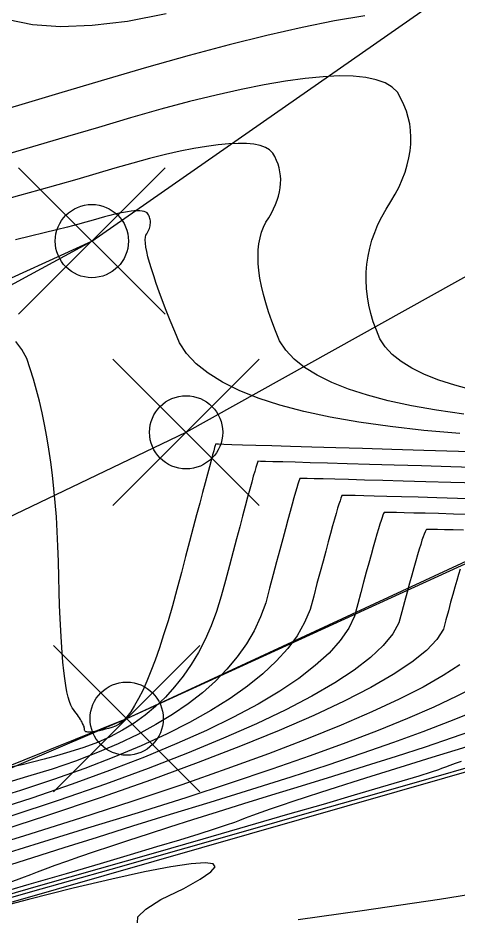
# Model space of a CAD drawing. Extents: x 83 to 1412852, y -76 to 4931706.
# Drawn here: x 1412690.15 to 1412694.97, y 4931549.88 to 4931559.73 of the extents above; entities that cross this region are included whole.
import ezdxf

# ---------------------------------------------------------------- set-up
doc = ezdxf.new("R2010")
doc.units = 0
doc.header["$MEASUREMENT"] = 0
doc.header["$PDMODE"] = 35
doc.header["$PDSIZE"] = 0.8
doc.layers.get('0').update_dxf_attribs({"color": 1, "linetype": 'CONTINUOUS'})
doc.layers.add('Ground topo-Rev01', color=1, linetype='CONTINUOUS')
doc.layers.add('New scratch layer', color=1, linetype='CONTINUOUS')

msp = doc.modelspace()

# ---------------------------------------------------------------- linework, layer by layer
for points in [[(1412625.83, 4931580.38), (1412628.75, 4931581.8), (1412632.64, 4931582.21), (1412634.8, 4931580.2), (1412637.58, 4931576.34), (1412641.3, 4931568.83), (1412646.46, 4931561.43), (1412653.58, 4931556.32), (1412661.21, 4931552.91), (1412664.41, 4931553.01), (1412671.43, 4931552.25), (1412680.76, 4931551.75), (1412690.96, 4931557.29), (1412699.75, 4931563.42), (1412708.32, 4931567.05)], [(1412646.87, 4931551.86), (1412664.06, 4931547.3), (1412680.47, 4931547.31), (1412698.54, 4931552.49), (1412706.91, 4931556.07), (1412714.69, 4931563.43)], [(1412711.73, 4931562.82), (1412700.57, 4931556.35), (1412691.34, 4931552.07), (1412681.93, 4931548.05), (1412672.34, 4931547.94), (1412661.77, 4931549.26), (1412658.05, 4931550.37), (1412653.65, 4931552.02), (1412647.75, 4931555.08)], [(1412693.9423, 4931559.752), (1412693.6135, 4931559.6956), (1412693.257, 4931559.6241), (1412692.8731, 4931559.5375), (1412692.4616, 4931559.4358), (1412692.0226, 4931559.319), (1412691.5561, 4931559.1871), (1412691.0621, 4931559.0401), (1412690.5958, 4931558.9016), (1412690.1575, 4931558.7716), (1412689.747, 4931558.6501)], [(1412691.7724, 4931559.7725), (1412691.3483, 4931559.6913), (1412690.9634, 4931559.6444), (1412690.6177, 4931559.6316), (1412690.3113, 4931559.653), (1412690.0441, 4931559.7087)], [(1412695.1228, 4931555.6622), (1412694.9272, 4931555.714), (1412694.7512, 4931555.771), (1412694.5948, 4931555.8332), (1412694.458, 4931555.9006), (1412694.3409, 4931555.9731), (1412694.2434, 4931556.0508), (1412694.1656, 4931556.1337), (1412694.1074, 4931556.2218), (1412694.0689, 4931556.315), (1412694.036, 4931556.4076), (1412694.0089, 4931556.4996), (1412693.9874, 4931556.5909), (1412693.9717, 4931556.6816), (1412693.9617, 4931556.7717), (1412693.9574, 4931556.8611), (1412693.9588, 4931556.9499), (1412693.9659, 4931557.0381), (1412693.9787, 4931557.1256), (1412693.9972, 4931557.2125), (1412694.0214, 4931557.2988), (1412694.0514, 4931557.3845), (1412694.087, 4931557.4695), (1412694.1283, 4931557.5539), (1412694.1754, 4931557.6377), (1412694.2282, 4931557.7208), (1412694.2752, 4931557.8029), (1412694.3167, 4931557.8841), (1412694.3524, 4931557.9642), (1412694.3824, 4931558.0434), (1412694.4068, 4931558.1215), (1412694.4255, 4931558.1987), (1412694.4385, 4931558.2749), (1412694.4459, 4931558.3501), (1412694.4475, 4931558.4243), (1412694.4435, 4931558.4975), (1412694.4338, 4931558.5697), (1412694.4185, 4931558.6409), (1412694.3974, 4931558.7112), (1412694.3707, 4931558.7804), (1412694.3383, 4931558.8486), (1412694.3002, 4931558.9159), (1412694.2426, 4931558.9724), (1412694.1654, 4931559.0182), (1412694.0687, 4931559.0533), (1412693.9525, 4931559.0776), (1412693.8166, 4931559.0912), (1412693.6613, 4931559.0941), (1412693.4864, 4931559.0863), (1412693.2919, 4931559.0677), (1412693.0779, 4931559.0384), (1412692.8443, 4931558.9983), (1412692.5912, 4931558.9476), (1412692.3186, 4931558.8861), (1412692.0264, 4931558.8139), (1412691.7146, 4931558.7309), (1412691.3833, 4931558.6372), (1412691.0325, 4931558.5328), (1412690.6955, 4931558.4331), (1412690.3723, 4931558.3381), (1412690.063, 4931558.2479)], [(1412695.0239, 4931555.4), (1412694.7261, 4931555.4425), (1412694.4514, 4931555.491), (1412694.1996, 4931555.5456), (1412693.9708, 4931555.6062), (1412693.7649, 4931555.6729), (1412693.582, 4931555.7456), (1412693.4221, 4931555.8244), (1412693.2851, 4931555.9092), (1412693.1711, 4931556.0001), (1412693.0801, 4931556.097), (1412693.0121, 4931556.2), (1412692.967, 4931556.3091), (1412692.9267, 4931556.4143), (1412692.8911, 4931556.5159), (1412692.8603, 4931556.6137), (1412692.8343, 4931556.7078), (1412692.8131, 4931556.7981), (1412692.7966, 4931556.8847), (1412692.7849, 4931556.9676), (1412692.778, 4931557.0467), (1412692.7758, 4931557.122), (1412692.7784, 4931557.1937), (1412692.7858, 4931557.2616), (1412692.7979, 4931557.3257), (1412692.8149, 4931557.3861), (1412692.8365, 4931557.4428), (1412692.863, 4931557.4958), (1412692.8942, 4931557.545), (1412692.9221, 4931557.5936), (1412692.9466, 4931557.6416), (1412692.9677, 4931557.689), (1412692.9855, 4931557.7359), (1412692.9999, 4931557.7821), (1412693.011, 4931557.8278), (1412693.0187, 4931557.8729), (1412693.0231, 4931557.9174), (1412693.0241, 4931557.9613), (1412693.0217, 4931558.0046), (1412693.0159, 4931558.0474), (1412693.0068, 4931558.0895), (1412692.9944, 4931558.1311), (1412692.9786, 4931558.1721), (1412692.9594, 4931558.2125), (1412692.9369, 4931558.2523), (1412692.9028, 4931558.2857), (1412692.8571, 4931558.3128), (1412692.7999, 4931558.3336), (1412692.731, 4931558.348), (1412692.6507, 4931558.356), (1412692.5587, 4931558.3577), (1412692.4552, 4931558.3531), (1412692.3401, 4931558.3421), (1412692.2134, 4931558.3247), (1412692.0752, 4931558.3011), (1412691.9254, 4931558.271), (1412691.7641, 4931558.2346), (1412691.5911, 4931558.1919), (1412691.4066, 4931558.1428), (1412691.2105, 4931558.0873), (1412691.0029, 4931558.0255), (1412690.7951, 4931557.9647), (1412690.5871, 4931557.9047), (1412690.379, 4931557.8457), (1412690.1708, 4931557.7876), (1412689.9623, 4931557.7304)], [(1412694.9807, 4931555.1858), (1412694.5872, 4931555.2206), (1412694.2201, 4931555.2623), (1412693.8792, 4931555.311), (1412693.5646, 4931555.3665), (1412693.2763, 4931555.429), (1412693.0144, 4931555.4984), (1412692.7787, 4931555.5748), (1412692.5693, 4931555.658), (1412692.3862, 4931555.7482), (1412692.2294, 4931555.8454), (1412692.0989, 4931555.9494), (1412691.9946, 4931556.0604), (1412691.9167, 4931556.1783), (1412691.8651, 4931556.3031), (1412691.8173, 4931556.4211), (1412691.7733, 4931556.5322), (1412691.7332, 4931556.6365), (1412691.6969, 4931556.734), (1412691.6644, 4931556.8246), (1412691.6358, 4931556.9083), (1412691.611, 4931556.9852), (1412691.5901, 4931557.0552), (1412691.5729, 4931557.1184), (1412691.5596, 4931557.1748), (1412691.5501, 4931557.2243), (1412691.5445, 4931557.267), (1412691.5427, 4931557.3028), (1412691.5447, 4931557.3317), (1412691.5506, 4931557.3539), (1412691.5603, 4931557.3691), (1412691.5689, 4931557.3842), (1412691.5765, 4931557.3991), (1412691.5831, 4931557.4138), (1412691.5886, 4931557.4284), (1412691.5931, 4931557.4427), (1412691.5965, 4931557.4569), (1412691.5989, 4931557.4709), (1412691.6003, 4931557.4847), (1412691.6006, 4931557.4983), (1412691.5998, 4931557.5118), (1412691.5981, 4931557.525), (1412691.5952, 4931557.5381), (1412691.5914, 4931557.551), (1412691.5865, 4931557.5637), (1412691.5805, 4931557.5763), (1412691.5735, 4931557.5886), (1412691.5629, 4931557.599), (1412691.5488, 4931557.6074), (1412691.531, 4931557.6139), (1412691.5096, 4931557.6183), (1412691.4847, 4931557.6208), (1412691.4562, 4931557.6214), (1412691.424, 4931557.6199), (1412691.3883, 4931557.6165), (1412691.349, 4931557.6111), (1412691.3061, 4931557.6038), (1412691.2596, 4931557.5945), (1412691.2095, 4931557.5832), (1412691.1559, 4931557.5699), (1412691.0986, 4931557.5547), (1412691.0378, 4931557.5374), (1412690.9733, 4931557.5183), (1412690.8947, 4931557.4962), (1412690.802, 4931557.4713), (1412690.695, 4931557.4435), (1412690.574, 4931557.4129), (1412690.4388, 4931557.3793), (1412690.2894, 4931557.3429), (1412690.1258, 4931557.3037)], [(1412695.3744, 4931554.9798), (1412694.9666, 4931554.9918), (1412694.588, 4931555.003), (1412694.2384, 4931555.0134), (1412693.9179, 4931555.0228), (1412693.6265, 4931555.0314), (1412693.3641, 4931555.0391), (1412693.1309, 4931555.0459), (1412692.9268, 4931555.0519), (1412692.7517, 4931555.057), (1412692.6058, 4931555.0612), (1412692.4889, 4931555.0646), (1412692.4011, 4931555.0671), (1412692.3424, 4931555.0687), (1412692.3128, 4931555.0694), (1412692.3123, 4931555.0693), (1412692.3087, 4931555.0575), (1412692.3021, 4931555.034), (1412692.2924, 4931554.9989), (1412692.2797, 4931554.9521), (1412692.2639, 4931554.8937), (1412692.2451, 4931554.8236), (1412692.2233, 4931554.7418), (1412692.1983, 4931554.6483), (1412692.1704, 4931554.5432), (1412692.1394, 4931554.4265), (1412692.1053, 4931554.2981), (1412692.0682, 4931554.158), (1412692.028, 4931554.0062), (1412691.9848, 4931553.8428), (1412691.9385, 4931553.6677), (1412691.8892, 4931553.481), (1412691.8405, 4931553.3052), (1412691.7923, 4931553.1402), (1412691.7447, 4931552.9862), (1412691.6977, 4931552.8431), (1412691.6513, 4931552.7108), (1412691.6055, 4931552.5895), (1412691.5602, 4931552.4791), (1412691.5155, 4931552.3795), (1412691.4714, 4931552.2909), (1412691.4278, 4931552.2132), (1412691.3849, 4931552.1464), (1412691.3425, 4931552.0904), (1412691.3007, 4931552.0454), (1412691.2595, 4931552.0113), (1412691.2188, 4931551.9881), (1412691.1788, 4931551.9757), (1412691.1412, 4931551.9647), (1412691.1062, 4931551.955), (1412691.0736, 4931551.9465), (1412691.0436, 4931551.9393), (1412691.0161, 4931551.9335), (1412690.9912, 4931551.9289), (1412690.9687, 4931551.9256), (1412690.9488, 4931551.9235), (1412690.9313, 4931551.9228), (1412690.9164, 4931551.9234), (1412690.904, 4931551.9252), (1412690.8941, 4931551.9283), (1412690.8868, 4931551.9328), (1412690.8819, 4931551.9385), (1412690.8796, 4931551.9455), (1412690.8798, 4931551.9538), (1412690.879, 4931551.9628), (1412690.8771, 4931551.9726), (1412690.8742, 4931551.9831), (1412690.8703, 4931551.9945), (1412690.8654, 4931552.0065), (1412690.8595, 4931552.0194), (1412690.8526, 4931552.0329), (1412690.8446, 4931552.0473), (1412690.8356, 4931552.0624), (1412690.8256, 4931552.0782), (1412690.8146, 4931552.0948), (1412690.8025, 4931552.1122), (1412690.7895, 4931552.1303), (1412690.7754, 4931552.1492), (1412690.7603, 4931552.1689), (1412690.7442, 4931552.1893), (1412690.7289, 4931552.219), (1412690.7144, 4931552.2581), (1412690.7006, 4931552.3066), (1412690.6877, 4931552.3644), (1412690.6756, 4931552.4316), (1412690.6643, 4931552.5081), (1412690.6538, 4931552.594), (1412690.644, 4931552.6893), (1412690.6351, 4931552.7939), (1412690.627, 4931552.9079), (1412690.6197, 4931553.0312), (1412690.6131, 4931553.1639), (1412690.6074, 4931553.3059), (1412690.6025, 4931553.4573), (1412690.5983, 4931553.6181), (1412690.595, 4931553.7882), (1412690.5895, 4931553.9546), (1412690.5819, 4931554.1172), (1412690.572, 4931554.2762), (1412690.5601, 4931554.4315), (1412690.5459, 4931554.583), (1412690.5296, 4931554.7309), (1412690.5112, 4931554.875), (1412690.4905, 4931555.0154), (1412690.4678, 4931555.1521), (1412690.4428, 4931555.2851), (1412690.4157, 4931555.4143), (1412690.3864, 4931555.5399), (1412690.355, 4931555.6617), (1412690.3214, 4931555.7798), (1412690.2857, 4931555.8943), (1412690.2478, 4931556.005), (1412690.1951, 4931556.1049), (1412690.1278, 4931556.1941)], [(1412695.2354, 4931554.8125), (1412694.8848, 4931554.8229), (1412694.5611, 4931554.8324), (1412694.2643, 4931554.8411), (1412693.9944, 4931554.8489), (1412693.7513, 4931554.856), (1412693.5351, 4931554.8622), (1412693.3457, 4931554.8676), (1412693.1832, 4931554.8722), (1412693.0476, 4931554.876), (1412692.9389, 4931554.8789), (1412692.857, 4931554.8811), (1412692.8021, 4931554.8824), (1412692.7739, 4931554.8829), (1412692.7727, 4931554.8825), (1412692.7686, 4931554.8714), (1412692.7618, 4931554.8495), (1412692.7522, 4931554.8168), (1412692.7399, 4931554.7732), (1412692.7247, 4931554.7189), (1412692.7068, 4931554.6538), (1412692.6861, 4931554.5779), (1412692.6626, 4931554.4912), (1412692.6363, 4931554.3936), (1412692.6073, 4931554.2853), (1412692.5755, 4931554.1662), (1412692.5409, 4931554.0363), (1412692.5035, 4931553.8956), (1412692.4633, 4931553.7441), (1412692.4204, 4931553.5818), (1412692.3747, 4931553.4087), (1412692.3222, 4931553.2434), (1412692.2628, 4931553.086), (1412692.1967, 4931552.9364), (1412692.1238, 4931552.7947), (1412692.0441, 4931552.6609), (1412691.9575, 4931552.5348), (1412691.8642, 4931552.4167), (1412691.7641, 4931552.3064), (1412691.6571, 4931552.2039), (1412691.5434, 4931552.1093), (1412691.4228, 4931552.0225), (1412691.2955, 4931551.9436), (1412691.1613, 4931551.8725), (1412691.0204, 4931551.8093), (1412690.8726, 4931551.7539), (1412690.718, 4931551.7064), (1412690.5732, 4931551.6639), (1412690.438, 4931551.6263), (1412690.3126, 4931551.5937), (1412690.1968, 4931551.566), (1412690.0908, 4931551.5433)], [(1412695.1817, 4931554.6427), (1412694.8839, 4931554.6514), (1412694.6108, 4931554.6593), (1412694.3623, 4931554.6665), (1412694.1384, 4931554.6729), (1412693.9392, 4931554.6785), (1412693.7647, 4931554.6833), (1412693.6148, 4931554.6874), (1412693.4895, 4931554.6907), (1412693.3889, 4931554.6933), (1412693.313, 4931554.695), (1412693.2617, 4931554.6961), (1412693.2351, 4931554.6963), (1412693.2331, 4931554.6958), (1412693.2286, 4931554.6853), (1412693.2216, 4931554.6649), (1412693.212, 4931554.6346), (1412693.2, 4931554.5944), (1412693.1855, 4931554.5442), (1412693.1685, 4931554.484), (1412693.1489, 4931554.414), (1412693.1269, 4931554.334), (1412693.1023, 4931554.244), (1412693.0752, 4931554.1442), (1412693.0456, 4931554.0344), (1412693.0136, 4931553.9146), (1412692.979, 4931553.7849), (1412692.9419, 4931553.6453), (1412692.9023, 4931553.4958), (1412692.8601, 4931553.3363), (1412692.8038, 4931553.1816), (1412692.7334, 4931553.0318), (1412692.6487, 4931552.8867), (1412692.5498, 4931552.7464), (1412692.4368, 4931552.6109), (1412692.3096, 4931552.4802), (1412692.1682, 4931552.3543), (1412692.0126, 4931552.2332), (1412691.8428, 4931552.1169), (1412691.6589, 4931552.0054), (1412691.4608, 4931551.8987), (1412691.2484, 4931551.7968), (1412691.0219, 4931551.6997), (1412690.7813, 4931551.6073), (1412690.5264, 4931551.5198), (1412690.2573, 4931551.4371), (1412690.0052, 4931551.363)], [(1412695.2067, 4931554.4704), (1412694.9572, 4931554.4776), (1412694.7302, 4931554.484), (1412694.5256, 4931554.4897), (1412694.3434, 4931554.4947), (1412694.1836, 4931554.499), (1412694.0463, 4931554.5026), (1412693.9314, 4931554.5055), (1412693.839, 4931554.5076), (1412693.7689, 4931554.509), (1412693.7214, 4931554.5097), (1412693.6962, 4931554.5097), (1412693.6935, 4931554.509), (1412693.6885, 4931554.4993), (1412693.6813, 4931554.4804), (1412693.6719, 4931554.4525), (1412693.6602, 4931554.4155), (1412693.6463, 4931554.3694), (1412693.6301, 4931554.3143), (1412693.6117, 4931554.2501), (1412693.5911, 4931554.1768), (1412693.5682, 4931554.0944), (1412693.5431, 4931554.003), (1412693.5158, 4931553.9025), (1412693.4862, 4931553.7929), (1412693.4544, 4931553.6743), (1412693.4204, 4931553.5466), (1412693.3841, 4931553.4098), (1412693.3456, 4931553.264), (1412693.2855, 4931553.1199), (1412693.2039, 4931552.9775), (1412693.1007, 4931552.8369), (1412692.9759, 4931552.6981), (1412692.8296, 4931552.5609), (1412692.6617, 4931552.4256), (1412692.4722, 4931552.2919), (1412692.2612, 4931552.16), (1412692.0286, 4931552.0299), (1412691.7744, 4931551.9015), (1412691.4987, 4931551.7749), (1412691.2014, 4931551.6499), (1412690.8826, 4931551.5268), (1412690.5421, 4931551.4054), (1412690.1802, 4931551.2857), (1412689.7966, 4931551.1678)], [(1412695.0981, 4931554.3016), (1412694.9127, 4931554.3066), (1412694.7475, 4931554.311), (1412694.6026, 4931554.3147), (1412694.4778, 4931554.3178), (1412694.3733, 4931554.3202), (1412694.289, 4931554.3219), (1412694.2249, 4931554.323), (1412694.181, 4931554.3234), (1412694.1573, 4931554.3232), (1412694.1539, 4931554.3223), (1412694.1484, 4931554.3132), (1412694.141, 4931554.2959), (1412694.1317, 4931554.2703), (1412694.1203, 4931554.2366), (1412694.107, 4931554.1947), (1412694.0918, 4931554.1445), (1412694.0745, 4931554.0861), (1412694.0554, 4931554.0196), (1412694.0342, 4931553.9448), (1412694.0111, 4931553.8618), (1412693.986, 4931553.7707), (1412693.9589, 4931553.6713), (1412693.9299, 4931553.5637), (1412693.8989, 4931553.4479), (1412693.866, 4931553.3239), (1412693.8311, 4931553.1917), (1412693.7672, 4931553.0581), (1412693.6744, 4931552.9233), (1412693.5526, 4931552.7872), (1412693.4019, 4931552.6497), (1412693.2223, 4931552.511), (1412693.0137, 4931552.3709), (1412692.7762, 4931552.2295), (1412692.5097, 4931552.0869), (1412692.2143, 4931551.9429), (1412691.8899, 4931551.7976), (1412691.5366, 4931551.651), (1412691.1544, 4931551.5031), (1412690.7432, 4931551.3539), (1412690.303, 4931551.2034), (1412689.834, 4931551.0516)], [(1412695.0215, 4931554.1304), (1412694.9094, 4931554.133), (1412694.8152, 4931554.1349), (1412694.739, 4931554.1363), (1412694.6808, 4931554.137), (1412694.6407, 4931554.1371), (1412694.6185, 4931554.1366), (1412694.6143, 4931554.1355), (1412694.6084, 4931554.1271), (1412694.6008, 4931554.1113), (1412694.5915, 4931554.0882), (1412694.5805, 4931554.0577), (1412694.5678, 4931554.0199), (1412694.5534, 4931553.9747), (1412694.5374, 4931553.9222), (1412694.5196, 4931553.8624), (1412694.5001, 4931553.7952), (1412694.479, 4931553.7207), (1412694.4562, 4931553.6388), (1412694.4316, 4931553.5496), (1412694.4054, 4931553.453), (1412694.3775, 4931553.3491), (1412694.3478, 4931553.2379), (1412694.3165, 4931553.1193), (1412694.2489, 4931552.9964), (1412694.1449, 4931552.8691), (1412694.0046, 4931552.7374), (1412693.828, 4931552.6014), (1412693.6151, 4931552.461), (1412693.3658, 4931552.3163), (1412693.0802, 4931552.1672), (1412692.7583, 4931552.0137), (1412692.4, 4931551.8559), (1412692.0055, 4931551.6937), (1412691.5746, 4931551.5272), (1412691.1073, 4931551.3563), (1412690.6038, 4931551.181), (1412690.0639, 4931551.0014)], [(1412694.9839, 4931553.7052), (1412694.9661, 4931553.6456), (1412694.9469, 4931553.5795), (1412694.9263, 4931553.507), (1412694.9043, 4931553.4279), (1412694.8809, 4931553.3424), (1412694.856, 4931553.2504), (1412694.8297, 4931553.1519), (1412694.802, 4931553.047), (1412694.7305, 4931552.9346), (1412694.6154, 4931552.8148), (1412694.4566, 4931552.6877), (1412694.254, 4931552.5531), (1412694.0078, 4931552.411), (1412693.7178, 4931552.2616), (1412693.3842, 4931552.1048), (1412693.0068, 4931551.9405), (1412692.5858, 4931551.7689), (1412692.121, 4931551.5898), (1412691.6125, 4931551.4034), (1412691.0603, 4931551.2095), (1412690.4644, 4931551.0082), (1412689.8248, 4931550.7995)], [(1412694.98, 4931552.6599), (1412694.7992, 4931552.5413), (1412694.5791, 4931552.416), (1412694.3199, 4931552.2839), (1412694.0215, 4931552.1449), (1412693.684, 4931551.9992), (1412693.3072, 4931551.8466), (1412692.8913, 4931551.6873), (1412692.4362, 4931551.5211), (1412691.9419, 4931551.3482), (1412691.4085, 4931551.1684), (1412690.8358, 4931550.9819), (1412690.224, 4931550.7885), (1412689.573, 4931550.5883)], [(1412695.1703, 4931552.427), (1412694.9498, 4931552.3146), (1412694.6959, 4931552.1964), (1412694.4088, 4931552.0724), (1412694.0882, 4931551.9426), (1412693.7344, 4931551.8071), (1412693.3472, 4931551.6657), (1412692.9267, 4931551.5186), (1412692.4729, 4931551.3657), (1412691.9857, 4931551.2069), (1412691.4652, 4931551.0424), (1412690.9113, 4931550.8722), (1412690.3853, 4931550.7097), (1412689.8871, 4931550.5551)], [(1412706.7488, 4931552.1854), (1412701.4028, 4931551.2313), (1412698.7783, 4931550.7679), (1412697.0933, 4931550.4771), (1412695.7539, 4931550.2528), (1412694.7599, 4931550.0951), (1412693.9135, 4931549.9687), (1412693.2147, 4931549.8735)], [(1412695.1335, 4931552.1457), (1412694.8693, 4931552.0387), (1412694.5775, 4931551.9269), (1412694.2582, 4931551.8103), (1412693.9115, 4931551.689), (1412693.5373, 4931551.5629), (1412693.1356, 4931551.432), (1412692.7064, 4931551.2964), (1412692.2497, 4931551.156), (1412691.8159, 4931551.022), (1412691.4051, 4931550.8945), (1412691.0172, 4931550.7735), (1412690.6523, 4931550.6589), (1412690.3102, 4931550.5508), (1412689.9911, 4931550.4491)], [(1412695.1692, 4931551.9549), (1412694.8963, 4931551.8594), (1412694.6017, 4931551.7602), (1412694.2854, 4931551.6571), (1412693.9476, 4931551.5504), (1412693.5881, 4931551.4398), (1412693.2466, 4931551.3344), (1412692.9232, 4931551.234), (1412692.6178, 4931551.1387), (1412692.3305, 4931551.0485), (1412692.0612, 4931550.9634), (1412691.81, 4931550.8833), (1412691.5769, 4931550.8084), (1412691.3618, 4931550.7385), (1412691.1647, 4931550.6737), (1412690.9857, 4931550.6139), (1412690.8247, 4931550.5593), (1412690.6818, 4931550.5098), (1412690.557, 4931550.4653), (1412690.4502, 4931550.4259), (1412690.3614, 4931550.3916), (1412690.2907, 4931550.3624), (1412690.1915, 4931550.3256), (1412690.0639, 4931550.2813)], [(1412695.1888, 4931551.8043), (1412694.9264, 4931551.7237), (1412694.6772, 4931551.6467), (1412694.4412, 4931551.5735), (1412694.2184, 4931551.5039), (1412694.0088, 4931551.4381), (1412693.8123, 4931551.376), (1412693.6289, 4931551.3176), (1412693.4588, 4931551.2629), (1412693.3018, 4931551.2119), (1412693.158, 4931551.1646), (1412693.0274, 4931551.121), (1412692.91, 4931551.0811), (1412692.8057, 4931551.045), (1412692.7146, 4931551.0125), (1412692.6366, 4931550.9838), (1412692.5718, 4931550.9587), (1412692.5203, 4931550.9374), (1412692.429, 4931550.9052), (1412692.2981, 4931550.8622), (1412692.1276, 4931550.8083), (1412691.9175, 4931550.7436), (1412691.6677, 4931550.6681), (1412691.3782, 4931550.5817), (1412691.0491, 4931550.4844), (1412690.6804, 4931550.3763), (1412690.2721, 4931550.2574), (1412689.824, 4931550.1276)], [(1412694.9952, 4931551.6029), (1412694.9295, 4931551.5802), (1412694.8721, 4931551.5597), (1412694.8231, 4931551.5416), (1412694.7823, 4931551.5259), (1412694.7498, 4931551.5124), (1412694.6665, 4931551.4848), (1412694.5324, 4931551.4431), (1412694.3475, 4931551.3871), (1412694.1118, 4931551.317), (1412693.8253, 4931551.2327), (1412693.488, 4931551.1342), (1412693.0999, 4931551.0216), (1412692.661, 4931550.8948), (1412692.1712, 4931550.7538), (1412691.6307, 4931550.5987), (1412691.0394, 4931550.4293), (1412690.3972, 4931550.2459), (1412689.7043, 4931550.0482)], [(1412695.1506, 4931551.5588), (1412694.6415, 4931551.4133), (1412694.0704, 4931551.2503), (1412693.4374, 4931551.0698), (1412692.7424, 4931550.8718), (1412691.9854, 4931550.6563), (1412691.1664, 4931550.4232), (1412690.2855, 4931550.1727), (1412689.3426, 4931549.9047)], [(1412691.4593, 4931549.8406), (1412691.4631, 4931549.9053), (1412691.5484, 4931549.9894), (1412691.7152, 4931550.0929), (1412691.9636, 4931550.216), (1412692.1448, 4931550.3166), (1412692.2589, 4931550.395), (1412692.306, 4931550.451), (1412692.2859, 4931550.4846), (1412692.1988, 4931550.496), (1412692.0445, 4931550.4849), (1412691.8232, 4931550.4516), (1412691.5347, 4931550.3958), (1412691.1792, 4931550.3178), (1412690.7565, 4931550.2174), (1412690.2668, 4931550.0946), (1412689.7099, 4931549.9495)]]:
    msp.add_lwpolyline(points)
at = {"color": 2, "true_color": 0xf1eb1f}
msp.add_lwpolyline([(1412645.09, 4931558.53), (1412661.49, 4931550.97), (1412674.09, 4931550.21), (1412683.54, 4931551.15), (1412691.99, 4931555.2), (1412700.83, 4931560.13), (1412709.01, 4931564.18)], dxfattribs=at)
at = {"layer": 'Ground topo-Rev01', "color": 7}
for p in [(1412690.96, 4931557.29, 64.09), (1412691.99, 4931555.2, 64.06), (1412691.34, 4931552.07, 64.13)]:
    msp.add_point(p, dxfattribs=at)
at = {"layer": 'New scratch layer', "color": 7, "linetype": 'Continuous', "flags": 128}
msp.add_lwpolyline([(1412661.4507, 4931553.3706), (1412671.43, 4931552.25), (1412680.8307, 4931552.5146), (1412684.89, 4931554.52), (1412690.96, 4931557.29), (1412699.75, 4931563.42), (1412708.3416, 4931567.0966), (1412711.0644, 4931570.1145), (1412720.16, 4931568.96), (1412714.68, 4931563.43), (1412711.6627, 4931562.9355), (1412700.6135, 4931556.3089), (1412691.34, 4931552.07), (1412682.8649, 4931548.6592), (1412672.34, 4931547.94), (1412661.6893, 4931549.31), (1412661.4507, 4931553.3706)], close=True, dxfattribs=at)

doc.saveas('drawing.dxf')
